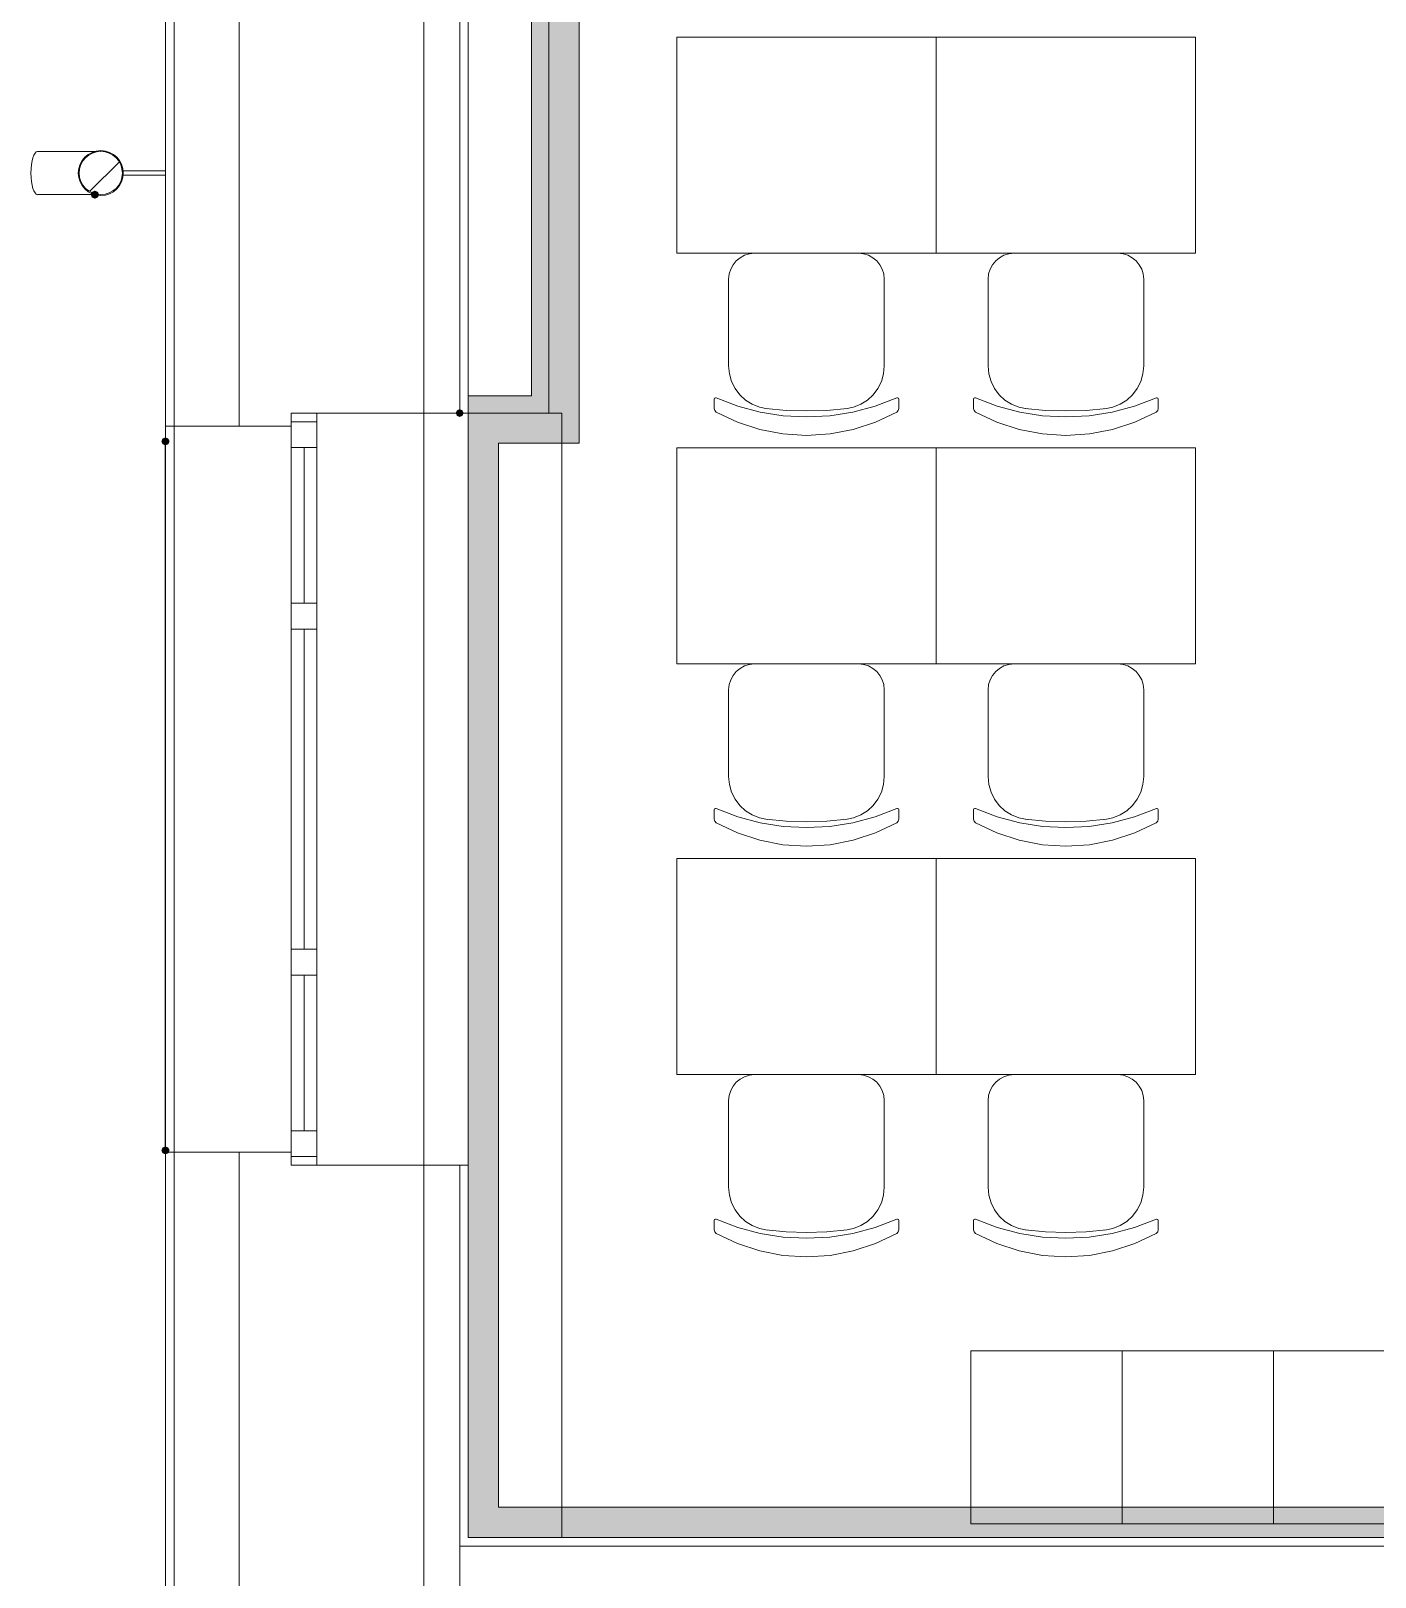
# Model space of a CAD drawing. Header units: millimetres. Extents: x 0 to 1189, y 0 to 841.
# Drawn here: x 229.58 to 260.67, y 575.58 to 611.34 of the extents above; entities that cross this region are included whole.
import ezdxf

# ---------------------------------------------------------------- set-up
doc = ezdxf.new("R2010")
doc.units = ezdxf.units.MM

msp = doc.modelspace()

# ---------------------------------------------------------------- hatches: boundary and pattern name
h = msp.add_hatch(color=7)
h.dxf.hatch_style = 2
h.paths.add_polyline_path([(241.560369, 602.904692), (241.160368, 602.904692), (241.160368, 625.594726), (241.560369, 625.604726)])
at = {"true_color": 0xf1d696}
h = msp.add_hatch(color=41, dxfattribs=at)
h.dxf.hatch_style = 2
h.paths.add_polyline_path([(242.26037, 602.504691), (241.560369, 602.504691), (241.560369, 625.604726), (242.26037, 625.604726)])
h = msp.add_hatch(color=7)
h.dxf.hatch_style = 2
h.paths.add_polyline_path([(231.068353, 607.466699), (231.131916, 607.493136), (231.158353, 607.556699), (231.131916, 607.620262), (231.068353, 607.646699), (231.055353, 607.646699), (230.99179, 607.620262), (230.965353, 607.556699), (230.99179, 607.493136), (231.055353, 607.466699)])
h = msp.add_hatch(color=7)
h.dxf.hatch_style = 2
h.paths.add_polyline_path([(239.698366, 602.904692), (241.560369, 602.904692), (241.560369, 602.514691), (239.698366, 602.504691)])
h = msp.add_hatch(color=7)
h.dxf.hatch_style = 2
h.paths.add_polyline_path([(239.498366, 602.594691), (239.434803, 602.568254), (239.408366, 602.504691), (239.434803, 602.441129), (239.498366, 602.414691), (239.562928, 602.441129), (239.589366, 602.504691), (239.562928, 602.568254)])
h = msp.add_hatch(color=41, dxfattribs=at)
h.dxf.hatch_style = 2
h.paths.add_polyline_path([(240.398367, 601.80469), (239.698366, 601.80469), (239.698366, 602.504691)])
h = msp.add_hatch(color=41, dxfattribs=at)
h.dxf.hatch_style = 2
h.paths.add_polyline_path([(240.398367, 602.504691), (240.398367, 601.80469), (239.698366, 602.504691)])
h = msp.add_hatch(color=41, dxfattribs=at)
h.dxf.hatch_style = 2
h.paths.add_polyline_path([(240.398367, 601.80469), (240.398367, 602.504691), (241.560369, 602.504691), (241.560369, 601.80469)])
h = msp.add_hatch(color=41, dxfattribs=at)
h.dxf.hatch_style = 2
h.paths.add_polyline_path([(241.560369, 602.504691), (242.26037, 601.80469), (241.560369, 601.80469)])
h = msp.add_hatch(color=41, dxfattribs=at)
h.dxf.hatch_style = 2
h.paths.add_polyline_path([(242.26037, 602.504691), (242.26037, 601.80469), (241.560369, 602.504691)])
h = msp.add_hatch(color=7)
h.dxf.hatch_style = 2
h.paths.add_polyline_path([(232.698356, 601.75969), (232.761918, 601.786128), (232.788356, 601.84969), (232.761918, 601.913253), (232.698356, 601.93969), (232.688355, 601.93969), (232.624793, 601.913253), (232.598355, 601.84969), (232.624793, 601.786128), (232.688355, 601.75969)])
h = msp.add_hatch(color=41, dxfattribs=at)
h.dxf.hatch_style = 2
h.paths.add_polyline_path([(240.398367, 577.194653), (239.698366, 577.194653), (239.698366, 601.80469), (240.398367, 601.80469)])
h = msp.add_hatch(color=7)
h.dxf.hatch_style = 2
h.paths.add_polyline_path([(232.688355, 585.539665), (232.624793, 585.513228), (232.598355, 585.449665), (232.624793, 585.386103), (232.688355, 585.359665), (232.698356, 585.359665), (232.761918, 585.386103), (232.788356, 585.449665), (232.761918, 585.513228), (232.698356, 585.539665)])
h = msp.add_hatch(color=41, dxfattribs=at)
h.dxf.hatch_style = 2
h.paths.add_polyline_path([(240.398367, 577.194653), (240.398367, 576.494651), (239.698366, 576.494651)])
h = msp.add_hatch(color=41, dxfattribs=at)
h.dxf.hatch_style = 2
h.paths.add_polyline_path([(239.698366, 577.194653), (240.398367, 577.194653), (239.698366, 576.494651)])
at = {"true_color": 0xdcd214}
h = msp.add_hatch(color=52, dxfattribs=at)
h.dxf.hatch_style = 2
h.paths.add_polyline_path([(292.970448, 577.194653), (292.970448, 576.494651), (240.398367, 576.494651), (240.398367, 577.194653)])

# ---------------------------------------------------------------- linework, layer by layer
at = {"color": 7, "lineweight": 0}
for points in [[(238.672365, 251.095154), (238.672365, 729.022884)], [(232.698356, 625.854727), (232.698356, 602.204691)], [(232.898356, 625.854727), (232.898356, 602.204691)], [(234.398358, 602.204691), (234.398358, 625.854727)], [(234.398358, 625.854727), (234.398358, 602.214691)], [(239.498366, 602.504691), (239.498366, 625.604726)], [(239.698366, 625.604726), (239.698366, 602.904692)], [(241.560369, 602.504691), (241.560369, 625.604726)], [(241.560369, 625.604726), (241.560369, 602.504691)], [(242.26037, 601.80469), (242.26037, 625.604726)], [(241.160368, 625.204726), (241.160368, 602.904692)], [(229.582368, 608.056182), (229.585501, 608.156909), (229.594493, 608.250745), (229.608735, 608.335675), (229.627618, 608.409683), (229.650532, 608.470753), (229.676868, 608.51687), (229.706017, 608.546019), (229.737368, 608.556183)], [(230.162352, 608.5567), (229.737351, 608.5567)], [(230.162352, 608.5567), (230.219352, 608.5567)], [(230.219352, 608.5567), (230.274352, 608.5567)], [(230.274352, 608.5567), (230.329352, 608.5567)], [(230.329352, 608.5567), (230.383352, 608.5567)], [(230.383352, 608.5567), (230.436352, 608.5567)], [(230.436352, 608.5567), (230.488352, 608.5567)], [(230.488352, 608.5567), (230.538352, 608.5567)], [(230.538352, 608.5567), (230.587352, 608.5567)], [(230.587352, 608.5567), (230.635352, 608.5567)], [(230.635352, 608.5567), (230.681352, 608.5567)], [(230.678352, 608.0567), (230.688925, 608.161444), (230.719243, 608.259028), (230.76721, 608.347354), (230.830728, 608.424325), (230.907698, 608.487843), (230.996025, 608.53581), (231.093609, 608.566128), (231.198353, 608.5767), (231.303385, 608.566128), (231.401104, 608.53581), (231.489447, 608.487843), (231.566354, 608.424325), (231.62976, 608.347354), (231.677604, 608.259028), (231.707823, 608.161444), (231.718354, 608.0567)], [(230.681352, 608.5567), (230.725352, 608.5567)], [(230.698352, 608.0567), (230.708517, 608.157426), (230.737665, 608.251262), (230.783782, 608.336192), (230.844853, 608.4102), (230.918861, 608.471271), (231.00379, 608.517388), (231.097627, 608.546536), (231.198353, 608.5567), (231.29908, 608.546536), (231.392916, 608.517388), (231.477846, 608.471271), (231.551854, 608.4102), (231.612924, 608.336192), (231.659041, 608.251262), (231.68819, 608.157426), (231.698354, 608.0567)], [(230.725352, 608.5567), (230.768353, 608.5567)], [(230.768353, 608.5567), (230.809353, 608.5567)], [(230.809353, 608.5567), (230.849353, 608.5567)], [(230.849353, 608.5567), (230.886353, 608.5567)], [(230.886353, 608.5567), (230.922353, 608.5567)], [(230.922353, 608.5567), (230.956353, 608.5567)], [(230.956353, 608.5567), (230.988353, 608.5567)], [(230.988353, 608.5567), (231.017353, 608.5567)], [(231.017353, 608.5567), (231.045353, 608.5567)], [(231.045353, 608.5567), (231.068353, 608.5567)], [(229.737368, 607.556181), (229.706017, 607.566345), (229.676868, 607.595494), (229.650532, 607.641611), (229.627618, 607.702682), (229.608735, 607.776689), (229.594493, 607.861619), (229.585501, 607.955455), (229.582368, 608.056182)], [(231.718354, 608.0567), (231.707823, 607.951668), (231.677604, 607.853949), (231.62976, 607.765605), (231.566354, 607.688699), (231.489447, 607.625293), (231.401104, 607.577449), (231.303385, 607.54723), (231.198353, 607.536699), (231.093609, 607.54723), (230.996025, 607.577449), (230.907698, 607.625293), (230.830728, 607.688699), (230.76721, 607.765605), (230.719243, 607.853949), (230.688925, 607.951668), (230.678352, 608.0567)], [(231.698354, 608.0567), (231.68819, 607.955686), (231.659041, 607.861715), (231.612924, 607.776768), (231.551854, 607.702824), (231.477846, 607.641865), (231.392916, 607.595871), (231.29908, 607.566822), (231.198353, 607.556699), (231.097627, 607.566822), (231.00379, 607.595871), (230.918861, 607.641865), (230.844853, 607.702824), (230.783782, 607.776768), (230.737665, 607.861715), (230.708517, 607.955686), (230.698352, 608.0567)], [(230.947353, 607.636699), (231.620354, 608.3097)], [(232.698356, 608.1067), (231.707354, 608.1067)], [(231.707354, 608.0067), (232.698356, 608.0067)], [(229.737351, 607.556699), (230.162352, 607.556699)], [(230.186352, 607.556699), (230.162352, 607.556699)], [(230.242352, 607.556699), (230.186352, 607.556699)], [(230.297352, 607.556699), (230.242352, 607.556699)], [(230.352352, 607.556699), (230.297352, 607.556699)], [(230.405352, 607.556699), (230.352352, 607.556699)], [(230.458352, 607.556699), (230.405352, 607.556699)], [(230.509352, 607.556699), (230.458352, 607.556699)], [(230.559352, 607.556699), (230.509352, 607.556699)], [(230.607352, 607.556699), (230.559352, 607.556699)], [(230.654352, 607.556699), (230.607352, 607.556699)], [(230.700352, 607.556699), (230.654352, 607.556699)], [(230.743353, 607.556699), (230.700352, 607.556699)], [(230.786353, 607.556699), (230.743353, 607.556699)], [(230.826353, 607.556699), (230.786353, 607.556699)], [(230.865353, 607.556699), (230.826353, 607.556699)], [(230.901353, 607.556699), (230.865353, 607.556699)], [(230.936353, 607.556699), (230.901353, 607.556699)], [(230.969353, 607.556699), (230.936353, 607.556699)], [(231.000353, 607.556699), (230.969353, 607.556699)], [(231.029353, 607.556699), (231.000353, 607.556699)], [(231.055353, 607.556699), (231.029353, 607.556699)], [(241.160368, 602.904692), (239.698366, 602.904692)], [(239.698366, 602.904692), (239.698366, 602.504691)], [(236.198361, 602.504691), (235.59836, 602.504691)], [(235.59836, 602.504691), (235.59836, 601.70469)], [(235.59836, 602.504691), (235.59836, 601.70469)], [(236.198361, 602.504691), (235.59836, 602.504691)], [(236.198361, 602.304691), (235.59836, 602.304691)], [(236.198361, 602.504691), (239.498366, 602.504691)], [(236.198361, 601.70469), (236.198361, 602.504691)], [(236.198361, 601.70469), (236.198361, 602.504691)], [(241.86037, 602.499691), (236.198361, 602.499691)], [(239.498366, 602.504691), (241.560369, 602.504691)], [(239.698366, 602.504691), (239.698366, 601.80469)], [(241.560369, 602.504691), (239.698366, 602.504691)], [(241.86037, 576.494651), (241.86037, 602.499691)], [(232.698356, 585.404665), (232.698356, 602.204691)], [(232.698356, 602.204691), (234.398358, 602.204691)], [(232.898356, 602.204691), (232.898356, 585.404665)], [(234.398358, 602.204691), (235.59836, 602.204691)], [(232.688355, 585.449665), (232.688355, 601.84969)], [(235.59836, 601.70469), (236.198361, 601.70469)], [(235.59836, 598.104684), (235.59836, 601.70469)], [(235.89836, 598.104684), (235.89836, 601.70469)], [(236.198361, 601.70469), (236.198361, 598.104684)], [(239.698366, 601.80469), (239.698366, 576.494651)], [(240.398367, 601.80469), (241.560369, 601.80469)], [(240.398367, 577.194653), (240.398367, 601.80469)], [(242.26037, 601.80469), (241.560369, 601.80469)], [(235.59836, 598.104684), (236.198361, 598.104684)], [(235.59836, 597.504684), (235.59836, 598.104684)], [(235.59836, 598.104684), (235.59836, 597.504684)], [(236.198361, 598.104684), (236.198361, 597.504684)], [(236.198361, 597.504684), (236.198361, 598.104684)], [(236.198361, 597.504684), (235.59836, 597.504684)], [(235.59836, 590.104672), (235.59836, 597.504684)], [(235.89836, 590.104672), (235.89836, 597.504684)], [(236.198361, 597.504684), (236.198361, 590.104672)], [(235.59836, 590.104672), (236.198361, 590.104672)], [(235.59836, 589.504671), (235.59836, 590.104672)], [(235.59836, 590.104672), (235.59836, 589.504671)], [(236.198361, 590.104672), (236.198361, 589.504671)], [(236.198361, 589.504671), (236.198361, 590.104672)], [(236.198361, 589.504671), (235.59836, 589.504671)], [(235.59836, 585.904666), (235.59836, 589.504671)], [(235.89836, 585.904666), (235.89836, 589.504671)], [(236.198361, 589.504671), (236.198361, 585.904666)], [(235.59836, 585.904666), (236.198361, 585.904666)], [(235.59836, 585.104665), (235.59836, 585.904666)], [(235.59836, 585.904666), (235.59836, 585.104665)], [(236.198361, 585.904666), (236.198361, 585.104665)], [(236.198361, 585.104665), (236.198361, 585.904666)], [(232.698356, 585.404665), (232.698356, 561.754629)], [(234.398358, 585.404665), (232.698356, 585.404665)], [(232.898356, 561.754629), (232.898356, 585.404665)], [(235.59836, 585.404665), (234.398358, 585.404665)], [(234.398358, 585.404665), (234.398358, 561.754629)], [(236.198361, 585.304665), (235.59836, 585.304665)], [(236.198361, 585.104665), (235.59836, 585.104665)], [(235.59836, 585.104665), (236.198361, 585.104665)], [(239.498366, 585.104665), (236.198361, 585.104665)], [(239.698366, 585.104665), (239.498366, 585.104665)], [(239.498366, 562.054629), (239.498366, 585.104665)], [(239.698366, 576.494651), (239.698366, 585.104665)], [(292.970448, 577.194653), (240.398367, 577.194653)], [(301.07646, 576.294651), (239.498366, 576.294651)], [(300.87646, 576.494651), (239.698366, 576.494651)], [(239.698366, 576.494651), (240.398367, 576.494651)], [(240.398367, 576.494651), (293.670449, 576.494651)]]:
    msp.add_lwpolyline(points, dxfattribs=at)
at = {"color": 253, "lineweight": 0, "true_color": 0x999999}
for points in [[(244.518374, 606.201697), (244.518374, 611.201704)], [(244.518374, 611.201704), (250.518383, 611.201704)], [(250.518383, 611.201704), (250.518383, 606.201697)], [(250.518383, 606.201697), (250.518383, 611.201704)], [(250.518383, 611.201704), (256.518392, 611.201704)], [(256.518392, 611.201704), (256.518392, 606.201697)], [(250.518383, 606.201697), (244.518374, 606.201697)], [(245.719375, 605.601696), (245.731581, 605.722511), (245.766579, 605.835087), (245.821944, 605.936999), (245.895251, 606.025822), (245.984073, 606.099128), (246.085985, 606.154494), (246.198562, 606.189492), (246.319376, 606.201697)], [(245.719375, 605.601696), (245.731581, 605.722511), (245.766579, 605.835087), (245.821944, 605.936999), (245.895251, 606.025822), (245.984073, 606.099128), (246.085985, 606.154494), (246.198562, 606.189492), (246.319376, 606.201697)], [(246.318376, 606.201697), (248.71938, 606.201697)], [(246.318376, 606.201697), (248.71938, 606.201697)], [(248.71938, 606.201697), (248.840195, 606.189492), (248.952771, 606.154494), (249.054683, 606.099128), (249.143506, 606.025822), (249.216812, 605.936999), (249.272178, 605.835087), (249.307176, 605.722511), (249.319381, 605.601696)], [(248.71938, 606.201697), (248.840195, 606.189492), (248.952771, 606.154494), (249.054683, 606.099128), (249.143506, 606.025822), (249.216812, 605.936999), (249.272178, 605.835087), (249.307176, 605.722511), (249.319381, 605.601696)], [(256.518392, 606.201697), (250.518383, 606.201697)], [(251.719385, 605.601696), (251.73159, 605.722511), (251.766588, 605.835087), (251.821953, 605.936999), (251.89526, 606.025822), (251.984082, 606.099128), (252.085995, 606.154494), (252.198571, 606.189492), (252.319385, 606.201697)], [(251.719385, 605.601696), (251.73159, 605.722511), (251.766588, 605.835087), (251.821953, 605.936999), (251.89526, 606.025822), (251.984082, 606.099128), (252.085995, 606.154494), (252.198571, 606.189492), (252.319385, 606.201697)], [(252.318385, 606.201697), (254.719389, 606.201697)], [(252.318385, 606.201697), (254.719389, 606.201697)], [(254.719389, 606.201697), (254.840204, 606.189492), (254.95278, 606.154494), (255.054692, 606.099128), (255.143515, 606.025822), (255.216822, 605.936999), (255.272187, 605.835087), (255.307185, 605.722511), (255.31939, 605.601696)], [(254.719389, 606.201697), (254.840204, 606.189492), (254.95278, 606.154494), (255.054692, 606.099128), (255.143515, 606.025822), (255.216822, 605.936999), (255.272187, 605.835087), (255.307185, 605.722511), (255.31939, 605.601696)], [(245.719375, 605.601696), (245.719375, 603.598693)], [(245.719375, 605.601696), (245.719375, 603.598693)], [(249.319381, 605.601696), (249.319381, 603.598693)], [(249.319381, 605.601696), (249.319381, 603.598693)], [(251.719385, 605.601696), (251.719385, 603.598693)], [(251.719385, 605.601696), (251.719385, 603.598693)], [(255.31939, 605.601696), (255.31939, 603.598693)], [(255.31939, 605.601696), (255.31939, 603.598693)], [(246.619377, 602.603691), (246.433992, 602.640006), (246.263173, 602.708395), (246.11005, 602.805401), (245.977751, 602.927567), (245.869405, 603.071436), (245.788141, 603.233552), (245.737088, 603.410456), (245.719375, 603.598693)], [(246.619377, 602.603691), (246.433992, 602.640006), (246.263173, 602.708395), (246.11005, 602.805401), (245.977751, 602.927567), (245.869405, 603.071436), (245.788141, 603.233552), (245.737088, 603.410456), (245.719375, 603.598693)], [(249.319381, 603.598693), (249.301668, 603.410456), (249.250615, 603.233552), (249.169351, 603.071436), (249.061006, 602.927567), (248.928706, 602.805401), (248.775583, 602.708395), (248.604765, 602.640006), (248.41938, 602.603691)], [(249.319381, 603.598693), (249.301668, 603.410456), (249.250615, 603.233552), (249.169351, 603.071436), (249.061006, 602.927567), (248.928706, 602.805401), (248.775583, 602.708395), (248.604765, 602.640006), (248.41938, 602.603691)], [(252.619386, 602.603691), (252.434001, 602.640006), (252.263182, 602.708395), (252.110059, 602.805401), (251.97776, 602.927567), (251.869414, 603.071436), (251.78815, 603.233552), (251.737097, 603.410456), (251.719385, 603.598693)], [(252.619386, 602.603691), (252.434001, 602.640006), (252.263182, 602.708395), (252.110059, 602.805401), (251.97776, 602.927567), (251.869414, 603.071436), (251.78815, 603.233552), (251.737097, 603.410456), (251.719385, 603.598693)], [(255.31939, 603.598693), (255.301677, 603.410456), (255.250624, 603.233552), (255.169361, 603.071436), (255.061015, 602.927567), (254.928716, 602.805401), (254.775592, 602.708395), (254.604774, 602.640006), (254.419389, 602.603691)], [(255.31939, 603.598693), (255.301677, 603.410456), (255.250624, 603.233552), (255.169361, 603.071436), (255.061015, 602.927567), (254.928716, 602.805401), (254.775592, 602.708395), (254.604774, 602.640006), (254.419389, 602.603691)], [(245.384375, 602.828692), (245.393, 602.849692), (245.414375, 602.858692), (245.427375, 602.855692)], [(245.384375, 602.828692), (245.393, 602.849692), (245.414375, 602.858692), (245.427375, 602.855692)], [(245.384375, 602.611691), (245.384375, 602.828692)], [(245.384375, 602.611691), (245.384375, 602.828692)], [(249.611381, 602.855692), (249.107318, 602.664754), (248.58788, 602.527441), (248.057191, 602.444504), (247.519378, 602.416691), (246.981565, 602.444504), (246.450877, 602.527441), (245.931438, 602.664754), (245.427375, 602.855692)], [(249.611381, 602.855692), (249.107318, 602.664754), (248.58788, 602.527441), (248.057191, 602.444504), (247.519378, 602.416691), (246.981565, 602.444504), (246.450877, 602.527441), (245.931438, 602.664754), (245.427375, 602.855692)], [(249.611381, 602.855692), (249.624381, 602.858692), (249.645756, 602.849692), (249.654381, 602.828692)], [(249.611381, 602.855692), (249.624381, 602.858692), (249.645756, 602.849692), (249.654381, 602.828692)], [(249.654381, 602.611691), (249.654381, 602.828692)], [(249.654381, 602.611691), (249.654381, 602.828692)], [(251.384384, 602.828692), (251.393009, 602.849692), (251.414384, 602.858692), (251.427384, 602.855692)], [(251.384384, 602.828692), (251.393009, 602.849692), (251.414384, 602.858692), (251.427384, 602.855692)], [(251.384384, 602.611691), (251.384384, 602.828692)], [(251.384384, 602.611691), (251.384384, 602.828692)], [(255.611391, 602.855692), (255.107327, 602.664754), (254.587889, 602.527441), (254.057201, 602.444504), (253.519387, 602.416691), (252.981574, 602.444504), (252.450886, 602.527441), (251.931447, 602.664754), (251.427384, 602.855692)], [(255.611391, 602.855692), (255.107327, 602.664754), (254.587889, 602.527441), (254.057201, 602.444504), (253.519387, 602.416691), (252.981574, 602.444504), (252.450886, 602.527441), (251.931447, 602.664754), (251.427384, 602.855692)], [(255.611391, 602.855692), (255.624391, 602.858692), (255.645766, 602.849692), (255.654391, 602.828692)], [(255.611391, 602.855692), (255.624391, 602.858692), (255.645766, 602.849692), (255.654391, 602.828692)], [(255.654391, 602.611691), (255.654391, 602.828692)], [(255.654391, 602.611691), (255.654391, 602.828692)], [(245.431375, 602.526691), (245.397, 602.563191), (245.384375, 602.611691)], [(245.431375, 602.526691), (245.397, 602.563191), (245.384375, 602.611691)], [(249.607381, 602.526691), (249.114349, 602.292972), (248.59788, 602.123941), (248.06416, 602.021284), (247.519378, 601.98669), (246.974596, 602.021284), (246.440877, 602.123941), (245.924407, 602.292972), (245.431375, 602.526691)], [(249.607381, 602.526691), (249.114349, 602.292972), (248.59788, 602.123941), (248.06416, 602.021284), (247.519378, 601.98669), (246.974596, 602.021284), (246.440877, 602.123941), (245.924407, 602.292972), (245.431375, 602.526691)], [(248.46038, 602.608691), (247.991004, 602.566816), (247.519378, 602.552691), (247.047752, 602.566816), (246.578377, 602.608691)], [(248.46038, 602.608691), (247.991004, 602.566816), (247.519378, 602.552691), (247.047752, 602.566816), (246.578377, 602.608691)], [(249.654381, 602.611691), (249.641756, 602.563191), (249.607381, 602.526691)], [(249.654381, 602.611691), (249.641756, 602.563191), (249.607381, 602.526691)], [(251.431384, 602.526691), (251.397009, 602.563191), (251.384384, 602.611691)], [(251.431384, 602.526691), (251.397009, 602.563191), (251.384384, 602.611691)], [(255.607391, 602.526691), (255.114359, 602.292972), (254.597889, 602.123941), (254.064169, 602.021284), (253.519387, 601.98669), (252.974605, 602.021284), (252.440886, 602.123941), (251.924416, 602.292972), (251.431384, 602.526691)], [(255.607391, 602.526691), (255.114359, 602.292972), (254.597889, 602.123941), (254.064169, 602.021284), (253.519387, 601.98669), (252.974605, 602.021284), (252.440886, 602.123941), (251.924416, 602.292972), (251.431384, 602.526691)], [(254.460389, 602.608691), (253.991013, 602.566816), (253.519387, 602.552691), (253.047762, 602.566816), (252.578386, 602.608691)], [(254.460389, 602.608691), (253.991013, 602.566816), (253.519387, 602.552691), (253.047762, 602.566816), (252.578386, 602.608691)], [(255.654391, 602.611691), (255.641766, 602.563191), (255.607391, 602.526691)], [(255.654391, 602.611691), (255.641766, 602.563191), (255.607391, 602.526691)], [(244.518374, 596.701682), (244.518374, 601.70169)], [(244.518374, 601.70169), (250.518383, 601.70169)], [(250.518383, 601.70169), (250.518383, 596.701682)], [(250.518383, 596.701682), (250.518383, 601.70169)], [(250.518383, 601.70169), (256.518392, 601.70169)], [(256.518392, 601.70169), (256.518392, 596.701682)], [(250.518383, 596.701682), (244.518374, 596.701682)], [(245.719375, 596.101681), (245.731581, 596.222496), (245.766579, 596.335072), (245.821944, 596.436985), (245.895251, 596.525807), (245.984073, 596.599114), (246.085985, 596.654479), (246.198562, 596.689477), (246.319376, 596.701682)], [(245.719375, 596.101681), (245.731581, 596.222496), (245.766579, 596.335072), (245.821944, 596.436985), (245.895251, 596.525807), (245.984073, 596.599114), (246.085985, 596.654479), (246.198562, 596.689477), (246.319376, 596.701682)], [(246.318376, 596.701682), (248.71938, 596.701682)], [(246.318376, 596.701682), (248.71938, 596.701682)], [(248.71938, 596.701682), (248.840195, 596.689477), (248.952771, 596.654479), (249.054683, 596.599114), (249.143506, 596.525807), (249.216812, 596.436985), (249.272178, 596.335072), (249.307176, 596.222496), (249.319381, 596.101681)], [(248.71938, 596.701682), (248.840195, 596.689477), (248.952771, 596.654479), (249.054683, 596.599114), (249.143506, 596.525807), (249.216812, 596.436985), (249.272178, 596.335072), (249.307176, 596.222496), (249.319381, 596.101681)], [(256.518392, 596.701682), (250.518383, 596.701682)], [(251.719385, 596.101681), (251.73159, 596.222496), (251.766588, 596.335072), (251.821953, 596.436985), (251.89526, 596.525807), (251.984082, 596.599114), (252.085995, 596.654479), (252.198571, 596.689477), (252.319385, 596.701682)], [(251.719385, 596.101681), (251.73159, 596.222496), (251.766588, 596.335072), (251.821953, 596.436985), (251.89526, 596.525807), (251.984082, 596.599114), (252.085995, 596.654479), (252.198571, 596.689477), (252.319385, 596.701682)], [(252.318385, 596.701682), (254.719389, 596.701682)], [(252.318385, 596.701682), (254.719389, 596.701682)], [(254.719389, 596.701682), (254.840204, 596.689477), (254.95278, 596.654479), (255.054692, 596.599114), (255.143515, 596.525807), (255.216822, 596.436985), (255.272187, 596.335072), (255.307185, 596.222496), (255.31939, 596.101681)], [(254.719389, 596.701682), (254.840204, 596.689477), (254.95278, 596.654479), (255.054692, 596.599114), (255.143515, 596.525807), (255.216822, 596.436985), (255.272187, 596.335072), (255.307185, 596.222496), (255.31939, 596.101681)], [(245.719375, 596.101681), (245.719375, 594.098678)], [(245.719375, 596.101681), (245.719375, 594.098678)], [(249.319381, 596.101681), (249.319381, 594.098678)], [(249.319381, 596.101681), (249.319381, 594.098678)], [(251.719385, 596.101681), (251.719385, 594.098678)], [(251.719385, 596.101681), (251.719385, 594.098678)], [(255.31939, 596.101681), (255.31939, 594.098678)], [(255.31939, 596.101681), (255.31939, 594.098678)], [(246.619377, 593.103677), (246.433992, 593.139991), (246.263173, 593.20838), (246.11005, 593.305386), (245.977751, 593.427552), (245.869405, 593.571422), (245.788141, 593.733537), (245.737088, 593.910442), (245.719375, 594.098678)], [(246.619377, 593.103677), (246.433992, 593.139991), (246.263173, 593.20838), (246.11005, 593.305386), (245.977751, 593.427552), (245.869405, 593.571422), (245.788141, 593.733537), (245.737088, 593.910442), (245.719375, 594.098678)], [(249.319381, 594.098678), (249.301668, 593.910442), (249.250615, 593.733537), (249.169351, 593.571422), (249.061006, 593.427552), (248.928706, 593.305386), (248.775583, 593.20838), (248.604765, 593.139991), (248.41938, 593.103677)], [(249.319381, 594.098678), (249.301668, 593.910442), (249.250615, 593.733537), (249.169351, 593.571422), (249.061006, 593.427552), (248.928706, 593.305386), (248.775583, 593.20838), (248.604765, 593.139991), (248.41938, 593.103677)], [(252.619386, 593.103677), (252.434001, 593.139991), (252.263182, 593.20838), (252.110059, 593.305386), (251.97776, 593.427552), (251.869414, 593.571422), (251.78815, 593.733537), (251.737097, 593.910442), (251.719385, 594.098678)], [(252.619386, 593.103677), (252.434001, 593.139991), (252.263182, 593.20838), (252.110059, 593.305386), (251.97776, 593.427552), (251.869414, 593.571422), (251.78815, 593.733537), (251.737097, 593.910442), (251.719385, 594.098678)], [(255.31939, 594.098678), (255.301677, 593.910442), (255.250624, 593.733537), (255.169361, 593.571422), (255.061015, 593.427552), (254.928716, 593.305386), (254.775592, 593.20838), (254.604774, 593.139991), (254.419389, 593.103677)], [(255.31939, 594.098678), (255.301677, 593.910442), (255.250624, 593.733537), (255.169361, 593.571422), (255.061015, 593.427552), (254.928716, 593.305386), (254.775592, 593.20838), (254.604774, 593.139991), (254.419389, 593.103677)], [(245.384375, 593.328677), (245.393, 593.349677), (245.414375, 593.358677), (245.427375, 593.355677)], [(245.384375, 593.328677), (245.393, 593.349677), (245.414375, 593.358677), (245.427375, 593.355677)], [(249.611381, 593.355677), (249.107318, 593.164739), (248.58788, 593.027427), (248.057191, 592.944489), (247.519378, 592.916677), (246.981565, 592.944489), (246.450877, 593.027427), (245.931438, 593.164739), (245.427375, 593.355677)], [(249.611381, 593.355677), (249.107318, 593.164739), (248.58788, 593.027427), (248.057191, 592.944489), (247.519378, 592.916677), (246.981565, 592.944489), (246.450877, 593.027427), (245.931438, 593.164739), (245.427375, 593.355677)], [(249.611381, 593.355677), (249.624381, 593.358677), (249.645756, 593.349677), (249.654381, 593.328677)], [(249.611381, 593.355677), (249.624381, 593.358677), (249.645756, 593.349677), (249.654381, 593.328677)], [(251.384384, 593.328677), (251.393009, 593.349677), (251.414384, 593.358677), (251.427384, 593.355677)], [(251.384384, 593.328677), (251.393009, 593.349677), (251.414384, 593.358677), (251.427384, 593.355677)], [(255.611391, 593.355677), (255.107327, 593.164739), (254.587889, 593.027427), (254.057201, 592.944489), (253.519387, 592.916677), (252.981574, 592.944489), (252.450886, 593.027427), (251.931447, 593.164739), (251.427384, 593.355677)], [(255.611391, 593.355677), (255.107327, 593.164739), (254.587889, 593.027427), (254.057201, 592.944489), (253.519387, 592.916677), (252.981574, 592.944489), (252.450886, 593.027427), (251.931447, 593.164739), (251.427384, 593.355677)], [(255.611391, 593.355677), (255.624391, 593.358677), (255.645766, 593.349677), (255.654391, 593.328677)], [(255.611391, 593.355677), (255.624391, 593.358677), (255.645766, 593.349677), (255.654391, 593.328677)], [(245.384375, 593.111677), (245.384375, 593.328677)], [(245.384375, 593.111677), (245.384375, 593.328677)], [(245.431375, 593.026677), (245.397, 593.063177), (245.384375, 593.111677)], [(245.431375, 593.026677), (245.397, 593.063177), (245.384375, 593.111677)], [(249.607381, 593.026677), (249.114349, 592.792958), (248.59788, 592.623926), (248.06416, 592.52127), (247.519378, 592.486676), (246.974596, 592.52127), (246.440877, 592.623926), (245.924407, 592.792958), (245.431375, 593.026677)], [(249.607381, 593.026677), (249.114349, 592.792958), (248.59788, 592.623926), (248.06416, 592.52127), (247.519378, 592.486676), (246.974596, 592.52127), (246.440877, 592.623926), (245.924407, 592.792958), (245.431375, 593.026677)], [(248.46038, 593.108677), (247.991004, 593.066802), (247.519378, 593.052677), (247.047752, 593.066802), (246.578377, 593.108677)], [(248.46038, 593.108677), (247.991004, 593.066802), (247.519378, 593.052677), (247.047752, 593.066802), (246.578377, 593.108677)], [(249.654381, 593.111677), (249.641756, 593.063177), (249.607381, 593.026677)], [(249.654381, 593.111677), (249.641756, 593.063177), (249.607381, 593.026677)], [(249.654381, 593.111677), (249.654381, 593.328677)], [(249.654381, 593.111677), (249.654381, 593.328677)], [(251.384384, 593.111677), (251.384384, 593.328677)], [(251.384384, 593.111677), (251.384384, 593.328677)], [(251.431384, 593.026677), (251.397009, 593.063177), (251.384384, 593.111677)], [(251.431384, 593.026677), (251.397009, 593.063177), (251.384384, 593.111677)], [(255.607391, 593.026677), (255.114359, 592.792958), (254.597889, 592.623926), (254.064169, 592.52127), (253.519387, 592.486676), (252.974605, 592.52127), (252.440886, 592.623926), (251.924416, 592.792958), (251.431384, 593.026677)], [(255.607391, 593.026677), (255.114359, 592.792958), (254.597889, 592.623926), (254.064169, 592.52127), (253.519387, 592.486676), (252.974605, 592.52127), (252.440886, 592.623926), (251.924416, 592.792958), (251.431384, 593.026677)], [(254.460389, 593.108677), (253.991013, 593.066802), (253.519387, 593.052677), (253.047762, 593.066802), (252.578386, 593.108677)], [(254.460389, 593.108677), (253.991013, 593.066802), (253.519387, 593.052677), (253.047762, 593.066802), (252.578386, 593.108677)], [(255.654391, 593.111677), (255.641766, 593.063177), (255.607391, 593.026677)], [(255.654391, 593.111677), (255.641766, 593.063177), (255.607391, 593.026677)], [(255.654391, 593.111677), (255.654391, 593.328677)], [(255.654391, 593.111677), (255.654391, 593.328677)], [(244.518374, 587.201668), (244.518374, 592.201675)], [(244.518374, 592.201675), (250.518383, 592.201675)], [(250.518383, 592.201675), (250.518383, 587.201668)], [(250.518383, 587.201668), (250.518383, 592.201675)], [(250.518383, 592.201675), (256.518392, 592.201675)], [(256.518392, 592.201675), (256.518392, 587.201668)], [(250.518383, 587.201668), (244.518374, 587.201668)], [(245.719375, 586.601667), (245.731581, 586.722482), (245.766579, 586.835058), (245.821944, 586.93697), (245.895251, 587.025793), (245.984073, 587.099099), (246.085985, 587.154465), (246.198562, 587.189463), (246.319376, 587.201668)], [(245.719375, 586.601667), (245.731581, 586.722482), (245.766579, 586.835058), (245.821944, 586.93697), (245.895251, 587.025793), (245.984073, 587.099099), (246.085985, 587.154465), (246.198562, 587.189463), (246.319376, 587.201668)], [(246.318376, 587.201668), (248.71938, 587.201668)], [(246.318376, 587.201668), (248.71938, 587.201668)], [(248.71938, 587.201668), (248.840195, 587.189463), (248.952771, 587.154465), (249.054683, 587.099099), (249.143506, 587.025793), (249.216812, 586.93697), (249.272178, 586.835058), (249.307176, 586.722482), (249.319381, 586.601667)], [(248.71938, 587.201668), (248.840195, 587.189463), (248.952771, 587.154465), (249.054683, 587.099099), (249.143506, 587.025793), (249.216812, 586.93697), (249.272178, 586.835058), (249.307176, 586.722482), (249.319381, 586.601667)], [(256.518392, 587.201668), (250.518383, 587.201668)], [(251.719385, 586.601667), (251.73159, 586.722482), (251.766588, 586.835058), (251.821953, 586.93697), (251.89526, 587.025793), (251.984082, 587.099099), (252.085995, 587.154465), (252.198571, 587.189463), (252.319385, 587.201668)], [(251.719385, 586.601667), (251.73159, 586.722482), (251.766588, 586.835058), (251.821953, 586.93697), (251.89526, 587.025793), (251.984082, 587.099099), (252.085995, 587.154465), (252.198571, 587.189463), (252.319385, 587.201668)], [(252.318385, 587.201668), (254.719389, 587.201668)], [(252.318385, 587.201668), (254.719389, 587.201668)], [(254.719389, 587.201668), (254.840204, 587.189463), (254.95278, 587.154465), (255.054692, 587.099099), (255.143515, 587.025793), (255.216822, 586.93697), (255.272187, 586.835058), (255.307185, 586.722482), (255.31939, 586.601667)], [(254.719389, 587.201668), (254.840204, 587.189463), (254.95278, 587.154465), (255.054692, 587.099099), (255.143515, 587.025793), (255.216822, 586.93697), (255.272187, 586.835058), (255.307185, 586.722482), (255.31939, 586.601667)], [(245.719375, 586.601667), (245.719375, 584.598664)], [(245.719375, 586.601667), (245.719375, 584.598664)], [(249.319381, 586.601667), (249.319381, 584.598664)], [(249.319381, 586.601667), (249.319381, 584.598664)], [(251.719385, 586.601667), (251.719385, 584.598664)], [(251.719385, 586.601667), (251.719385, 584.598664)], [(255.31939, 586.601667), (255.31939, 584.598664)], [(255.31939, 586.601667), (255.31939, 584.598664)], [(246.619377, 583.603662), (246.433992, 583.639977), (246.263173, 583.708366), (246.11005, 583.805372), (245.977751, 583.927538), (245.869405, 584.071407), (245.788141, 584.233523), (245.737088, 584.410427), (245.719375, 584.598664)], [(246.619377, 583.603662), (246.433992, 583.639977), (246.263173, 583.708366), (246.11005, 583.805372), (245.977751, 583.927538), (245.869405, 584.071407), (245.788141, 584.233523), (245.737088, 584.410427), (245.719375, 584.598664)], [(249.319381, 584.598664), (249.301668, 584.410427), (249.250615, 584.233523), (249.169351, 584.071407), (249.061006, 583.927538), (248.928706, 583.805372), (248.775583, 583.708366), (248.604765, 583.639977), (248.41938, 583.603662)], [(249.319381, 584.598664), (249.301668, 584.410427), (249.250615, 584.233523), (249.169351, 584.071407), (249.061006, 583.927538), (248.928706, 583.805372), (248.775583, 583.708366), (248.604765, 583.639977), (248.41938, 583.603662)], [(252.619386, 583.603662), (252.434001, 583.639977), (252.263182, 583.708366), (252.110059, 583.805372), (251.97776, 583.927538), (251.869414, 584.071407), (251.78815, 584.233523), (251.737097, 584.410427), (251.719385, 584.598664)], [(252.619386, 583.603662), (252.434001, 583.639977), (252.263182, 583.708366), (252.110059, 583.805372), (251.97776, 583.927538), (251.869414, 584.071407), (251.78815, 584.233523), (251.737097, 584.410427), (251.719385, 584.598664)], [(255.31939, 584.598664), (255.301677, 584.410427), (255.250624, 584.233523), (255.169361, 584.071407), (255.061015, 583.927538), (254.928716, 583.805372), (254.775592, 583.708366), (254.604774, 583.639977), (254.419389, 583.603662)], [(255.31939, 584.598664), (255.301677, 584.410427), (255.250624, 584.233523), (255.169361, 584.071407), (255.061015, 583.927538), (254.928716, 583.805372), (254.775592, 583.708366), (254.604774, 583.639977), (254.419389, 583.603662)], [(245.384375, 583.828663), (245.393, 583.849663), (245.414375, 583.858663), (245.427375, 583.855663)], [(245.384375, 583.828663), (245.393, 583.849663), (245.414375, 583.858663), (245.427375, 583.855663)], [(245.384375, 583.611662), (245.384375, 583.828663)], [(245.384375, 583.611662), (245.384375, 583.828663)], [(249.611381, 583.855663), (249.107318, 583.664725), (248.58788, 583.527412), (248.057191, 583.444475), (247.519378, 583.416662), (246.981565, 583.444475), (246.450877, 583.527412), (245.931438, 583.664725), (245.427375, 583.855663)], [(249.611381, 583.855663), (249.107318, 583.664725), (248.58788, 583.527412), (248.057191, 583.444475), (247.519378, 583.416662), (246.981565, 583.444475), (246.450877, 583.527412), (245.931438, 583.664725), (245.427375, 583.855663)], [(249.611381, 583.855663), (249.624381, 583.858663), (249.645756, 583.849663), (249.654381, 583.828663)], [(249.611381, 583.855663), (249.624381, 583.858663), (249.645756, 583.849663), (249.654381, 583.828663)], [(249.654381, 583.611662), (249.654381, 583.828663)], [(249.654381, 583.611662), (249.654381, 583.828663)], [(251.384384, 583.828663), (251.393009, 583.849663), (251.414384, 583.858663), (251.427384, 583.855663)], [(251.384384, 583.828663), (251.393009, 583.849663), (251.414384, 583.858663), (251.427384, 583.855663)], [(251.384384, 583.611662), (251.384384, 583.828663)], [(251.384384, 583.611662), (251.384384, 583.828663)], [(255.611391, 583.855663), (255.107327, 583.664725), (254.587889, 583.527412), (254.057201, 583.444475), (253.519387, 583.416662), (252.981574, 583.444475), (252.450886, 583.527412), (251.931447, 583.664725), (251.427384, 583.855663)], [(255.611391, 583.855663), (255.107327, 583.664725), (254.587889, 583.527412), (254.057201, 583.444475), (253.519387, 583.416662), (252.981574, 583.444475), (252.450886, 583.527412), (251.931447, 583.664725), (251.427384, 583.855663)], [(255.611391, 583.855663), (255.624391, 583.858663), (255.645766, 583.849663), (255.654391, 583.828663)], [(255.611391, 583.855663), (255.624391, 583.858663), (255.645766, 583.849663), (255.654391, 583.828663)], [(255.654391, 583.611662), (255.654391, 583.828663)], [(255.654391, 583.611662), (255.654391, 583.828663)], [(245.431375, 583.526662), (245.397, 583.563162), (245.384375, 583.611662)], [(245.431375, 583.526662), (245.397, 583.563162), (245.384375, 583.611662)], [(249.607381, 583.526662), (249.114349, 583.292943), (248.59788, 583.123912), (248.06416, 583.021255), (247.519378, 582.986661), (246.974596, 583.021255), (246.440877, 583.123912), (245.924407, 583.292943), (245.431375, 583.526662)], [(249.607381, 583.526662), (249.114349, 583.292943), (248.59788, 583.123912), (248.06416, 583.021255), (247.519378, 582.986661), (246.974596, 583.021255), (246.440877, 583.123912), (245.924407, 583.292943), (245.431375, 583.526662)], [(248.46038, 583.608662), (247.991004, 583.566787), (247.519378, 583.552662), (247.047752, 583.566787), (246.578377, 583.608662)], [(248.46038, 583.608662), (247.991004, 583.566787), (247.519378, 583.552662), (247.047752, 583.566787), (246.578377, 583.608662)], [(249.654381, 583.611662), (249.641756, 583.563162), (249.607381, 583.526662)], [(249.654381, 583.611662), (249.641756, 583.563162), (249.607381, 583.526662)], [(251.431384, 583.526662), (251.397009, 583.563162), (251.384384, 583.611662)], [(251.431384, 583.526662), (251.397009, 583.563162), (251.384384, 583.611662)], [(255.607391, 583.526662), (255.114359, 583.292943), (254.597889, 583.123912), (254.064169, 583.021255), (253.519387, 582.986661), (252.974605, 583.021255), (252.440886, 583.123912), (251.924416, 583.292943), (251.431384, 583.526662)], [(255.607391, 583.526662), (255.114359, 583.292943), (254.597889, 583.123912), (254.064169, 583.021255), (253.519387, 582.986661), (252.974605, 583.021255), (252.440886, 583.123912), (251.924416, 583.292943), (251.431384, 583.526662)], [(254.460389, 583.608662), (253.991013, 583.566787), (253.519387, 583.552662), (253.047762, 583.566787), (252.578386, 583.608662)], [(254.460389, 583.608662), (253.991013, 583.566787), (253.519387, 583.552662), (253.047762, 583.566787), (252.578386, 583.608662)], [(255.654391, 583.611662), (255.641766, 583.563162), (255.607391, 583.526662)], [(255.654391, 583.611662), (255.641766, 583.563162), (255.607391, 583.526662)], [(254.818389, 580.814658), (251.318384, 580.814658)], [(251.318384, 580.814658), (251.318384, 576.814652)], [(258.318395, 580.814658), (254.818389, 580.814658)], [(254.818389, 580.814658), (254.818389, 576.814652)], [(254.818389, 576.814652), (254.818389, 580.814658)], [(261.8184, 580.814658), (258.318395, 580.814658)], [(258.318395, 580.814658), (258.318395, 576.814652)], [(258.318395, 576.814652), (258.318395, 580.814658)], [(251.318384, 576.814652), (254.818389, 576.814652)], [(254.818389, 576.814652), (258.318395, 576.814652)], [(258.318395, 576.814652), (261.8184, 576.814652)]]:
    msp.add_lwpolyline(points, dxfattribs=at)

doc.saveas('drawing.dxf')
